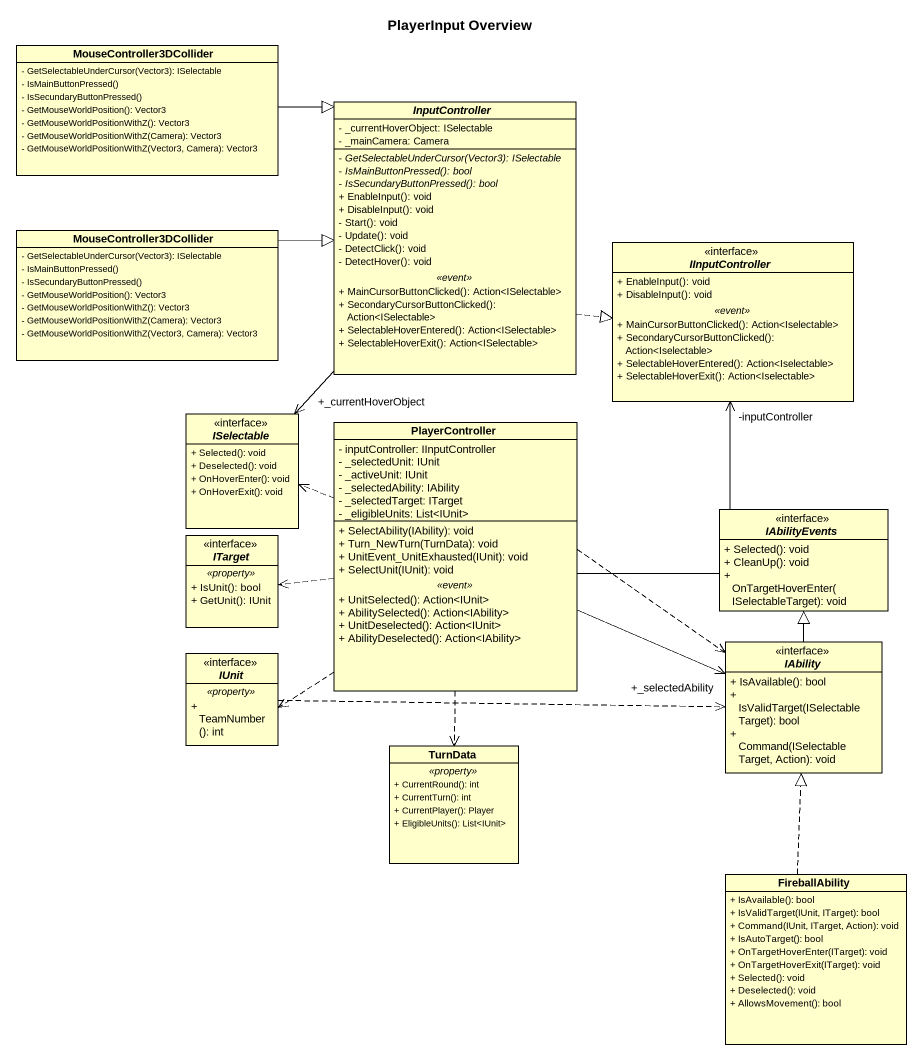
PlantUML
@startuml
title PlayerInput Overview
hide circle
hide empty members
skinparam classAttributeIconSize 0
class MouseController3DCollider {
  - GetSelectableUnderCursor(Vector3): ISelectable
  - IsMainButtonPressed()
  - IsSecundaryButtonPressed()
  - GetMouseWorldPosition(): Vector3
  - GetMouseWorldPositionWithZ(): Vector3
  - GetMouseWorldPositionWithZ(Camera): Vector3
  - GetMouseWorldPositionWithZ(Vector3, Camera): Vector3
}
abstract class InputController {
  - _currentHoverObject: ISelectable
  - _mainCamera: Camera
  --
  {abstract} - GetSelectableUnderCursor(Vector3): ISelectable
  {abstract} - IsMainButtonPressed(): bool
  {abstract} - IsSecundaryButtonPressed(): bool
  + EnableInput(): void
  + DisableInput(): void
  - Start(): void
  - Update(): void
  - DetectClick(): void
  - DetectHover(): void
  .. <<event>> ..
  + MainCursorButtonClicked(): Action<ISelectable>
  + SecondaryCursorButtonClicked(): Action<ISelectable>
  + SelectableHoverEntered(): Action<ISelectable>
  + SelectableHoverExit(): Action<ISelectable>
}
class "MouseController3DCollider" as MouseController3DCollider_2 {
  - GetSelectableUnderCursor(Vector3): ISelectable
  - IsMainButtonPressed()
  - IsSecundaryButtonPressed()
  - GetMouseWorldPosition(): Vector3
  - GetMouseWorldPositionWithZ(): Vector3
  - GetMouseWorldPositionWithZ(Camera): Vector3
  - GetMouseWorldPositionWithZ(Vector3, Camera): Vector3
}
interface IInputController {
  + EnableInput(): void
  + DisableInput(): void
  .. <<event>> ..
  + MainCursorButtonClicked(): Action<Iselectable>
  + SecondaryCursorButtonClicked(): Action<Iselectable>
  + SelectableHoverEntered(): Action<Iselectable>
  + SelectableHoverExit(): Action<Iselectable>
}
interface ISelectable {
  + Selected(): void
  + Deselected(): void
  + OnHoverEnter(): void
  + OnHoverExit(): void
}
class PlayerController {
  - inputController: IInputController
  - _selectedUnit: IUnit
  - _activeUnit: IUnit
  - _selectedAbility: IAbility
  - _selectedTarget: ITarget
  - _eligibleUnits: List<IUnit>
  --
  + SelectAbility(IAbility): void
  + Turn_NewTurn(TurnData): void
  + UnitEvent_UnitExhausted(IUnit): void
  + SelectUnit(IUnit): void
  .. <<event>> ..
  + UnitSelected(): Action<IUnit>
  + AbilitySelected(): Action<IAbility>
  + UnitDeselected(): Action<IUnit>
  + AbilityDeselected(): Action<IAbility>
}
interface ITarget {
  .. <<property>> ..
  + IsUnit(): bool
  + GetUnit(): IUnit
}
interface IAbilityEvents {
  + Selected(): void
  + CleanUp(): void
  + OnTargetHoverEnter(ISelectableTarget): void
}
interface IUnit {
  .. <<property>> ..
  + TeamNumber(): int
}
interface IAbility {
  + IsAvailable(): bool
  + IsValidTarget(ISelectableTarget): bool
  + Command(ISelectableTarget, Action): void
}
class TurnData {
  .. <<property>> ..
  + CurrentRound(): int
  + CurrentTurn(): int
  + CurrentPlayer(): Player
  + EligibleUnits(): List<IUnit>
}
class FireballAbility {
  + IsAvailable(): bool
  + IsValidTarget(IUnit, ITarget): bool
  + Command(IUnit, ITarget, Action): void
  + IsAutoTarget(): bool
  + OnTargetHoverEnter(ITarget): void
  + OnTargetHoverExit(ITarget): void
  + Selected(): void
  + Deselected(): void
  + AllowsMovement(): bool
}
MouseController3DCollider -right-|> InputController
InputController .right.|> IInputController
InputController --> "+_currentHoverObject" ISelectable
MouseController3DCollider_2 -right-|> InputController
PlayerController -up-> "-inputController" IInputController
PlayerController .left.> ISelectable
PlayerController .left.> ITarget
PlayerController ..> IUnit
PlayerController .right.> IAbility
PlayerController -right-> "+_selectedAbility" IAbility
PlayerController ..> TurnData
IUnit .right.> IAbility
IAbility -up-|> IAbilityEvents
FireballAbility .up.|> IAbility
@enduml
